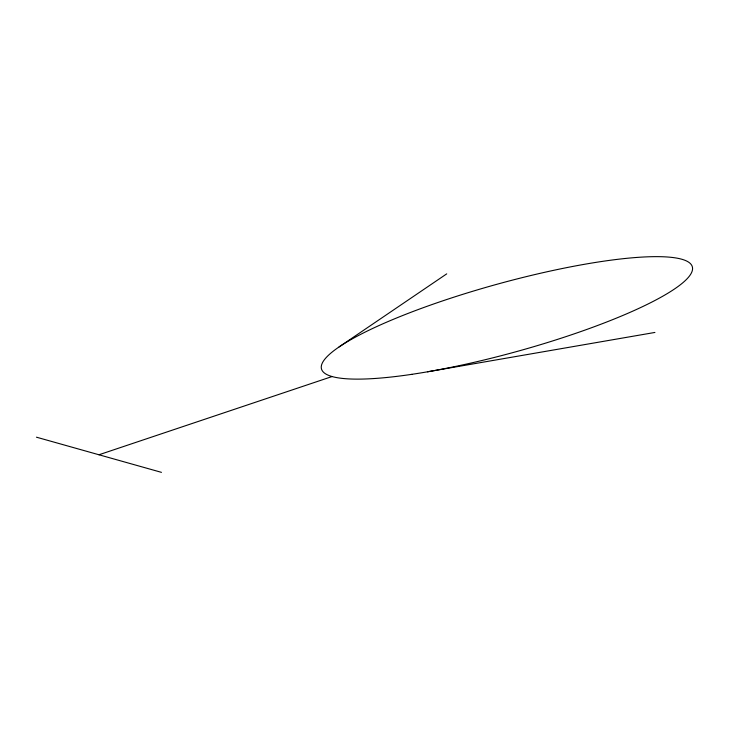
<?xml version="1.0" encoding="UTF-8"?>
<svg xmlns="http://www.w3.org/2000/svg" width="729" height="729" viewBox="0 0 729 729"><rect width="100%" height="100%" fill="white"/><g stroke="black" fill="none" stroke-linecap="round" stroke-linejoin="round"><path stroke-width="1.09" d="M339.067 346.931L446.722 273.858M98.962 454.768L332.069 376.547M427.467 371.808L654.924 332.442M36.45 437.181L161.464 472.356M411.876 374.323A192.347 35.056 -15.4 0 0 692.55 269.065A192.347 35.056 -15.4 0 0 416.259 310.272A192.347 35.056 -15.4 0 0 411.876 374.323"/></g></svg>
